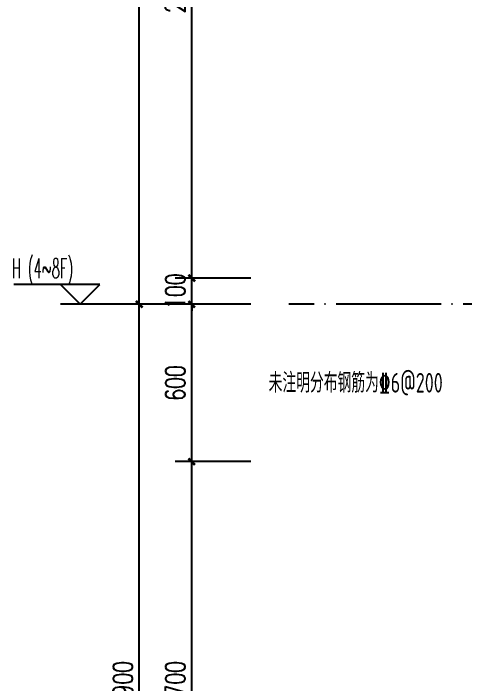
# Model space of a CAD drawing. Extents: x 393367 to 3005760, y 4998 to 826018.
# Drawn here: x 2859284 to 2861007, y 450893 to 453452 of the extents above; entities that cross this region are included whole.
import ezdxf

# ---------------------------------------------------------------- set-up
doc = ezdxf.new("R2010")
doc.units = 0
doc.header["$LTSCALE"] = 1000
doc.linetypes.add('DOTE', pattern=[2.42, 2, -0.2, 0.02, -0.2])
doc.layers.get('0').update_dxf_attribs({"linetype": 'CONTINUOUS'})
doc.layers.get('Defpoints').update_dxf_attribs({"linetype": 'CONTINUOUS'})
for name, color, linetype in [('DIM_ELEV', 3, 'CONTINUOUS'), ('DOTE', 8, 'DOTE'), ('PUB_DIM', 3, 'CONTINUOUS'), ('PUB_TEXT', 7, 'CONTINUOUS'), ('TEXT', 7, 'CONTINUOUS')]:
    doc.layers.add(name, color=color, linetype=linetype)
doc.styles.add('_TCH_DIM', font='simplex.shx', dxfattribs={"width": 0.65, "bigfont": 'gbcbig.shx'})
doc.styles.add('_TCH_DIM_T3', font='SIMPLEX', dxfattribs={"width": 0.705882, "bigfont": 'GBCBIG'})
doc.styles.add('TSSD_Rein', font='Tssdeng.shx', dxfattribs={"width": 0.7, "bigfont": 'hztxt.shx'})
doc.dimstyles.new('_TCH_ARCH&&25', dxfattribs={"dimtxt": 74.375, "dimasz": 25, "dimexe": 62.5, "dimexo": 75, "dimgap": 25, "dimtad": 1, "dimdec": 0, "dimzin": 0, "dimdsep": 46, "dimtxsty": '_TCH_DIM_T3', "dimblk": 'ARCHTICK', "dimcen": 0.09, "dimclrt": 7, "dimazin": 2, "dimtfac": 1, "dimtdec": 0, "dimtix": 1, "dimtmove": 2, "dimatfit": 3, "dimfxl": 1, "dimtolj": 1, "dimtzin": 0, "dimarcsym": 0})

# ---------------------------------------------------------------- blocks, each defined once
blk = doc.blocks.new('A$C5C8026AD')
at = {"layer": 'DIM_ELEV'}
for p, q in [((-150, 75), (-478, 75)), ((-225, 0), (-300, 75)), ((-225, 0), (-150, 75)), ((200, 0), (-300, 0))]:
    blk.add_line(p, q, dxfattribs=at)
at = {"layer": 'PUB_TEXT', "style": '_TCH_DIM', "width": 0.494118}
for s, height, p in [('(4~8F)', 74.38, (-424.8, 100)), ('H', 74.4, (-485.5, 100))]:
    blk.add_text(s, height=height, dxfattribs=at).set_placement(p)
blk = doc.blocks.new('_ArchTick')
at = {"color": 0, "linetype": 'ByBlock', "const_width": 0.4}
blk.add_lwpolyline([(-0.5, -0.5), (0.5, 0.5)], dxfattribs=at)
blk = doc.blocks.new('*D1237')
at = {"layer": 'Defpoints', "color": 0, "transparency": 16777216}
for p in [(2859963.3, 451742.7), (2860263.3, 451742.7), (2860263.3, 450042.7)]:
    blk.add_point(p, dxfattribs=at)
at = {"layer": 'PUB_DIM', "color": 0, "lineweight": -2, "transparency": 16777216}
for p, q in [((2860188.3, 451742.7), (2859900.8, 451742.7)), ((2859963.3, 450042.7), (2859963.3, 451742.7)), ((2860188.3, 450042.7), (2859900.8, 450042.7))]:
    blk.add_line(p, q, dxfattribs=at)
at = {"layer": 'PUB_DIM', "color": 0, "lineweight": -2, "transparency": 16777216, "xscale": 25, "yscale": 25, "zscale": 25}
for p, rotation in [((2859963.3, 451742.7), 90), ((2859963.3, 450042.7), 270)]:
    blk.add_blockref('_ArchTick', p, dxfattribs=dict(at, rotation=rotation))
at = {"layer": 'PUB_DIM', "color": 7, "transparency": 16777216, "insert": (2859901.1, 450892.7), "char_height": 74.38, "attachment_point": 5, "rotation": 90, "style": '_TCH_DIM_T3'}
blk.add_mtext('\\A1;1700', dxfattribs=at)
blk = doc.blocks.new('*D1238')
at = {"layer": 'Defpoints', "color": 0, "transparency": 16777216}
for p in [(2859963.3, 452342.7), (2860263.3, 452342.7), (2860263.3, 451742.7)]:
    blk.add_point(p, dxfattribs=at)
at = {"layer": 'PUB_DIM', "color": 0, "lineweight": -2, "transparency": 16777216}
for p, q in [((2860188.3, 452342.7), (2859900.8, 452342.7)), ((2859963.3, 451742.7), (2859963.3, 452342.7)), ((2860188.3, 451742.7), (2859900.8, 451742.7))]:
    blk.add_line(p, q, dxfattribs=at)
at = {"layer": 'PUB_DIM', "color": 0, "lineweight": -2, "transparency": 16777216, "xscale": 25, "yscale": 25, "zscale": 25}
for p, rotation in [((2859963.3, 452342.7), 90), ((2859963.3, 451742.7), 270)]:
    blk.add_blockref('_ArchTick', p, dxfattribs=dict(at, rotation=rotation))
at = {"layer": 'PUB_DIM', "color": 7, "transparency": 16777216, "insert": (2859901.1, 452042.7), "char_height": 74.38, "attachment_point": 5, "rotation": 90, "style": '_TCH_DIM_T3'}
blk.add_mtext('\\A1;600', dxfattribs=at)
blk = doc.blocks.new('*D1239')
at = {"layer": 'Defpoints', "color": 0, "transparency": 16777216}
for p in [(2859963.3, 452442.7), (2860263.3, 452442.7), (2860263.3, 452342.7)]:
    blk.add_point(p, dxfattribs=at)
at = {"layer": 'PUB_DIM', "color": 0, "lineweight": -2, "transparency": 16777216}
for p, q in [((2859963.3, 452442.7), (2859963.3, 452467.7)), ((2860188.3, 452442.7), (2859900.8, 452442.7)), ((2859963.3, 452342.7), (2859963.3, 452442.7)), ((2860188.3, 452342.7), (2859900.8, 452342.7)), ((2859963.3, 452342.7), (2859963.3, 452317.7))]:
    blk.add_line(p, q, dxfattribs=at)
at = {"layer": 'PUB_DIM', "color": 0, "lineweight": -2, "transparency": 16777216, "xscale": 25, "yscale": 25, "zscale": 25}
for p, rotation in [((2859963.3, 452442.7), 270), ((2859963.3, 452342.7), 90)]:
    blk.add_blockref('_ArchTick', p, dxfattribs=dict(at, rotation=rotation))
at = {"layer": 'PUB_DIM', "color": 7, "transparency": 16777216, "insert": (2859901.1, 452392.7), "char_height": 74.38, "attachment_point": 5, "rotation": 90, "style": '_TCH_DIM_T3'}
blk.add_mtext('\\A1;100', dxfattribs=at)
blk = doc.blocks.new('*D1240')
at = {"layer": 'Defpoints', "color": 0, "transparency": 16777216}
for p in [(2859963.3, 454642.7), (2860263.3, 454642.7), (2860263.3, 452442.7)]:
    blk.add_point(p, dxfattribs=at)
at = {"layer": 'PUB_DIM', "color": 0, "lineweight": -2, "transparency": 16777216}
for p, q in [((2860188.3, 454642.7), (2859900.8, 454642.7)), ((2859963.3, 452442.7), (2859963.3, 454642.7)), ((2860188.3, 452442.7), (2859900.8, 452442.7))]:
    blk.add_line(p, q, dxfattribs=at)
at = {"layer": 'PUB_DIM', "color": 0, "lineweight": -2, "transparency": 16777216, "xscale": 25, "yscale": 25, "zscale": 25}
for p, rotation in [((2859963.3, 454642.7), 90), ((2859963.3, 452442.7), 270)]:
    blk.add_blockref('_ArchTick', p, dxfattribs=dict(at, rotation=rotation))
at = {"layer": 'PUB_DIM', "color": 7, "transparency": 16777216, "insert": (2859901.1, 453542.7), "char_height": 74.38, "attachment_point": 5, "rotation": 90, "style": '_TCH_DIM_T3'}
blk.add_mtext('\\A1;2200', dxfattribs=at)
blk = doc.blocks.new('*D1252')
at = {"layer": 'Defpoints', "color": 0, "transparency": 16777216}
for p in [(2859763.3, 452342.7), (2860263.3, 452342.7), (2860263.3, 449442.7)]:
    blk.add_point(p, dxfattribs=at)
at = {"layer": 'PUB_DIM', "color": 0, "lineweight": -2, "transparency": 16777216}
for p, q in [((2860188.3, 452342.7), (2859700.8, 452342.7)), ((2859763.3, 449442.7), (2859763.3, 452342.7)), ((2860188.3, 449442.7), (2859700.8, 449442.7))]:
    blk.add_line(p, q, dxfattribs=at)
at = {"layer": 'PUB_DIM', "color": 0, "lineweight": -2, "transparency": 16777216, "xscale": 25, "yscale": 25, "zscale": 25}
for p, rotation in [((2859763.3, 452342.7), 90), ((2859763.3, 449442.7), 270)]:
    blk.add_blockref('_ArchTick', p, dxfattribs=dict(at, rotation=rotation))
at = {"layer": 'PUB_DIM', "color": 7, "transparency": 16777216, "insert": (2859701.1, 450892.7), "char_height": 74.38, "attachment_point": 5, "rotation": 90, "style": '_TCH_DIM_T3'}
blk.add_mtext('\\A1;2900', dxfattribs=at)
blk = doc.blocks.new('*D1253')
at = {"layer": 'Defpoints', "color": 0, "transparency": 16777216}
for p in [(2859763.3, 455242.7), (2860263.3, 455242.7), (2860263.3, 452342.7)]:
    blk.add_point(p, dxfattribs=at)
at = {"layer": 'PUB_DIM', "color": 0, "lineweight": -2, "transparency": 16777216}
for p, q in [((2860188.3, 455242.7), (2859700.8, 455242.7)), ((2859763.3, 452342.7), (2859763.3, 455242.7)), ((2860188.3, 452342.7), (2859700.8, 452342.7))]:
    blk.add_line(p, q, dxfattribs=at)
at = {"layer": 'PUB_DIM', "color": 0, "lineweight": -2, "transparency": 16777216, "xscale": 25, "yscale": 25, "zscale": 25}
for p, rotation in [((2859763.3, 455242.7), 90), ((2859763.3, 452342.7), 270)]:
    blk.add_blockref('_ArchTick', p, dxfattribs=dict(at, rotation=rotation))
at = {"layer": 'PUB_DIM', "color": 7, "transparency": 16777216, "insert": (2859701.1, 453792.7), "char_height": 74.38, "attachment_point": 5, "rotation": 90, "style": '_TCH_DIM_T3'}
blk.add_mtext('\\A1;2900', dxfattribs=at)

msp = doc.modelspace()

# ---------------------------------------------------------------- linework, layer by layer
at = {"layer": 'DOTE', "linetype": 'DOTE', "ltscale": 0.2}
msp.add_line((2863333.44807, 452342.70355), (2860333.25392, 452342.70355), dxfattribs=at)

# ---------------------------------------------------------------- block references
msp.add_blockref('A$C5C8026AD', (2859763.25392, 452342.70355))

# ---------------------------------------------------------------- texts
at = {"layer": 'TEXT', "style": 'TSSD_Rein', "width": 0.7}
msp.add_text('未注明分布钢筋为%%1326@200', height=75, rotation=0.00000019, dxfattribs=at).set_placement((2860256.48132, 452006.09575))

# ---------------------------------------------------------------- dimensions: what is measured, and where the dimension line sits
at = {"layer": 'PUB_DIM'}
for p1, p2, distance, picture, middle in [((2860263.25392, 452342.70355), (2860263.25392, 455242.70355), 500, '*D1253', (2859701.06642, 453792.70355)), ((2860263.25392, 452442.70355), (2860263.25392, 454642.70355), 300, '*D1240', (2859901.06642, 453542.70355)), ((2860263.25392, 452342.70355), (2860263.25392, 452442.70355), 300, '*D1239', (2859901.06642, 452392.70355)), ((2860263.25392, 449442.70355), (2860263.25392, 452342.70355), 500, '*D1252', (2859701.06642, 450892.70355)), ((2860263.25392, 451742.70355), (2860263.25392, 452342.70355), 300, '*D1238', (2859901.06642, 452042.70355)), ((2860263.25392, 450042.74097), (2860263.25392, 451742.70355), 300, '*D1237', (2859901.06642, 450892.72226))]:
    dim = msp.add_aligned_dim(p1=p1, p2=p2, distance=distance, dimstyle='_TCH_ARCH&&25', dxfattribs=at)
    dim.commit()
    dim.dimension.update_dxf_attribs({"geometry": picture, "text_midpoint": middle})

doc.saveas('drawing.dxf')
